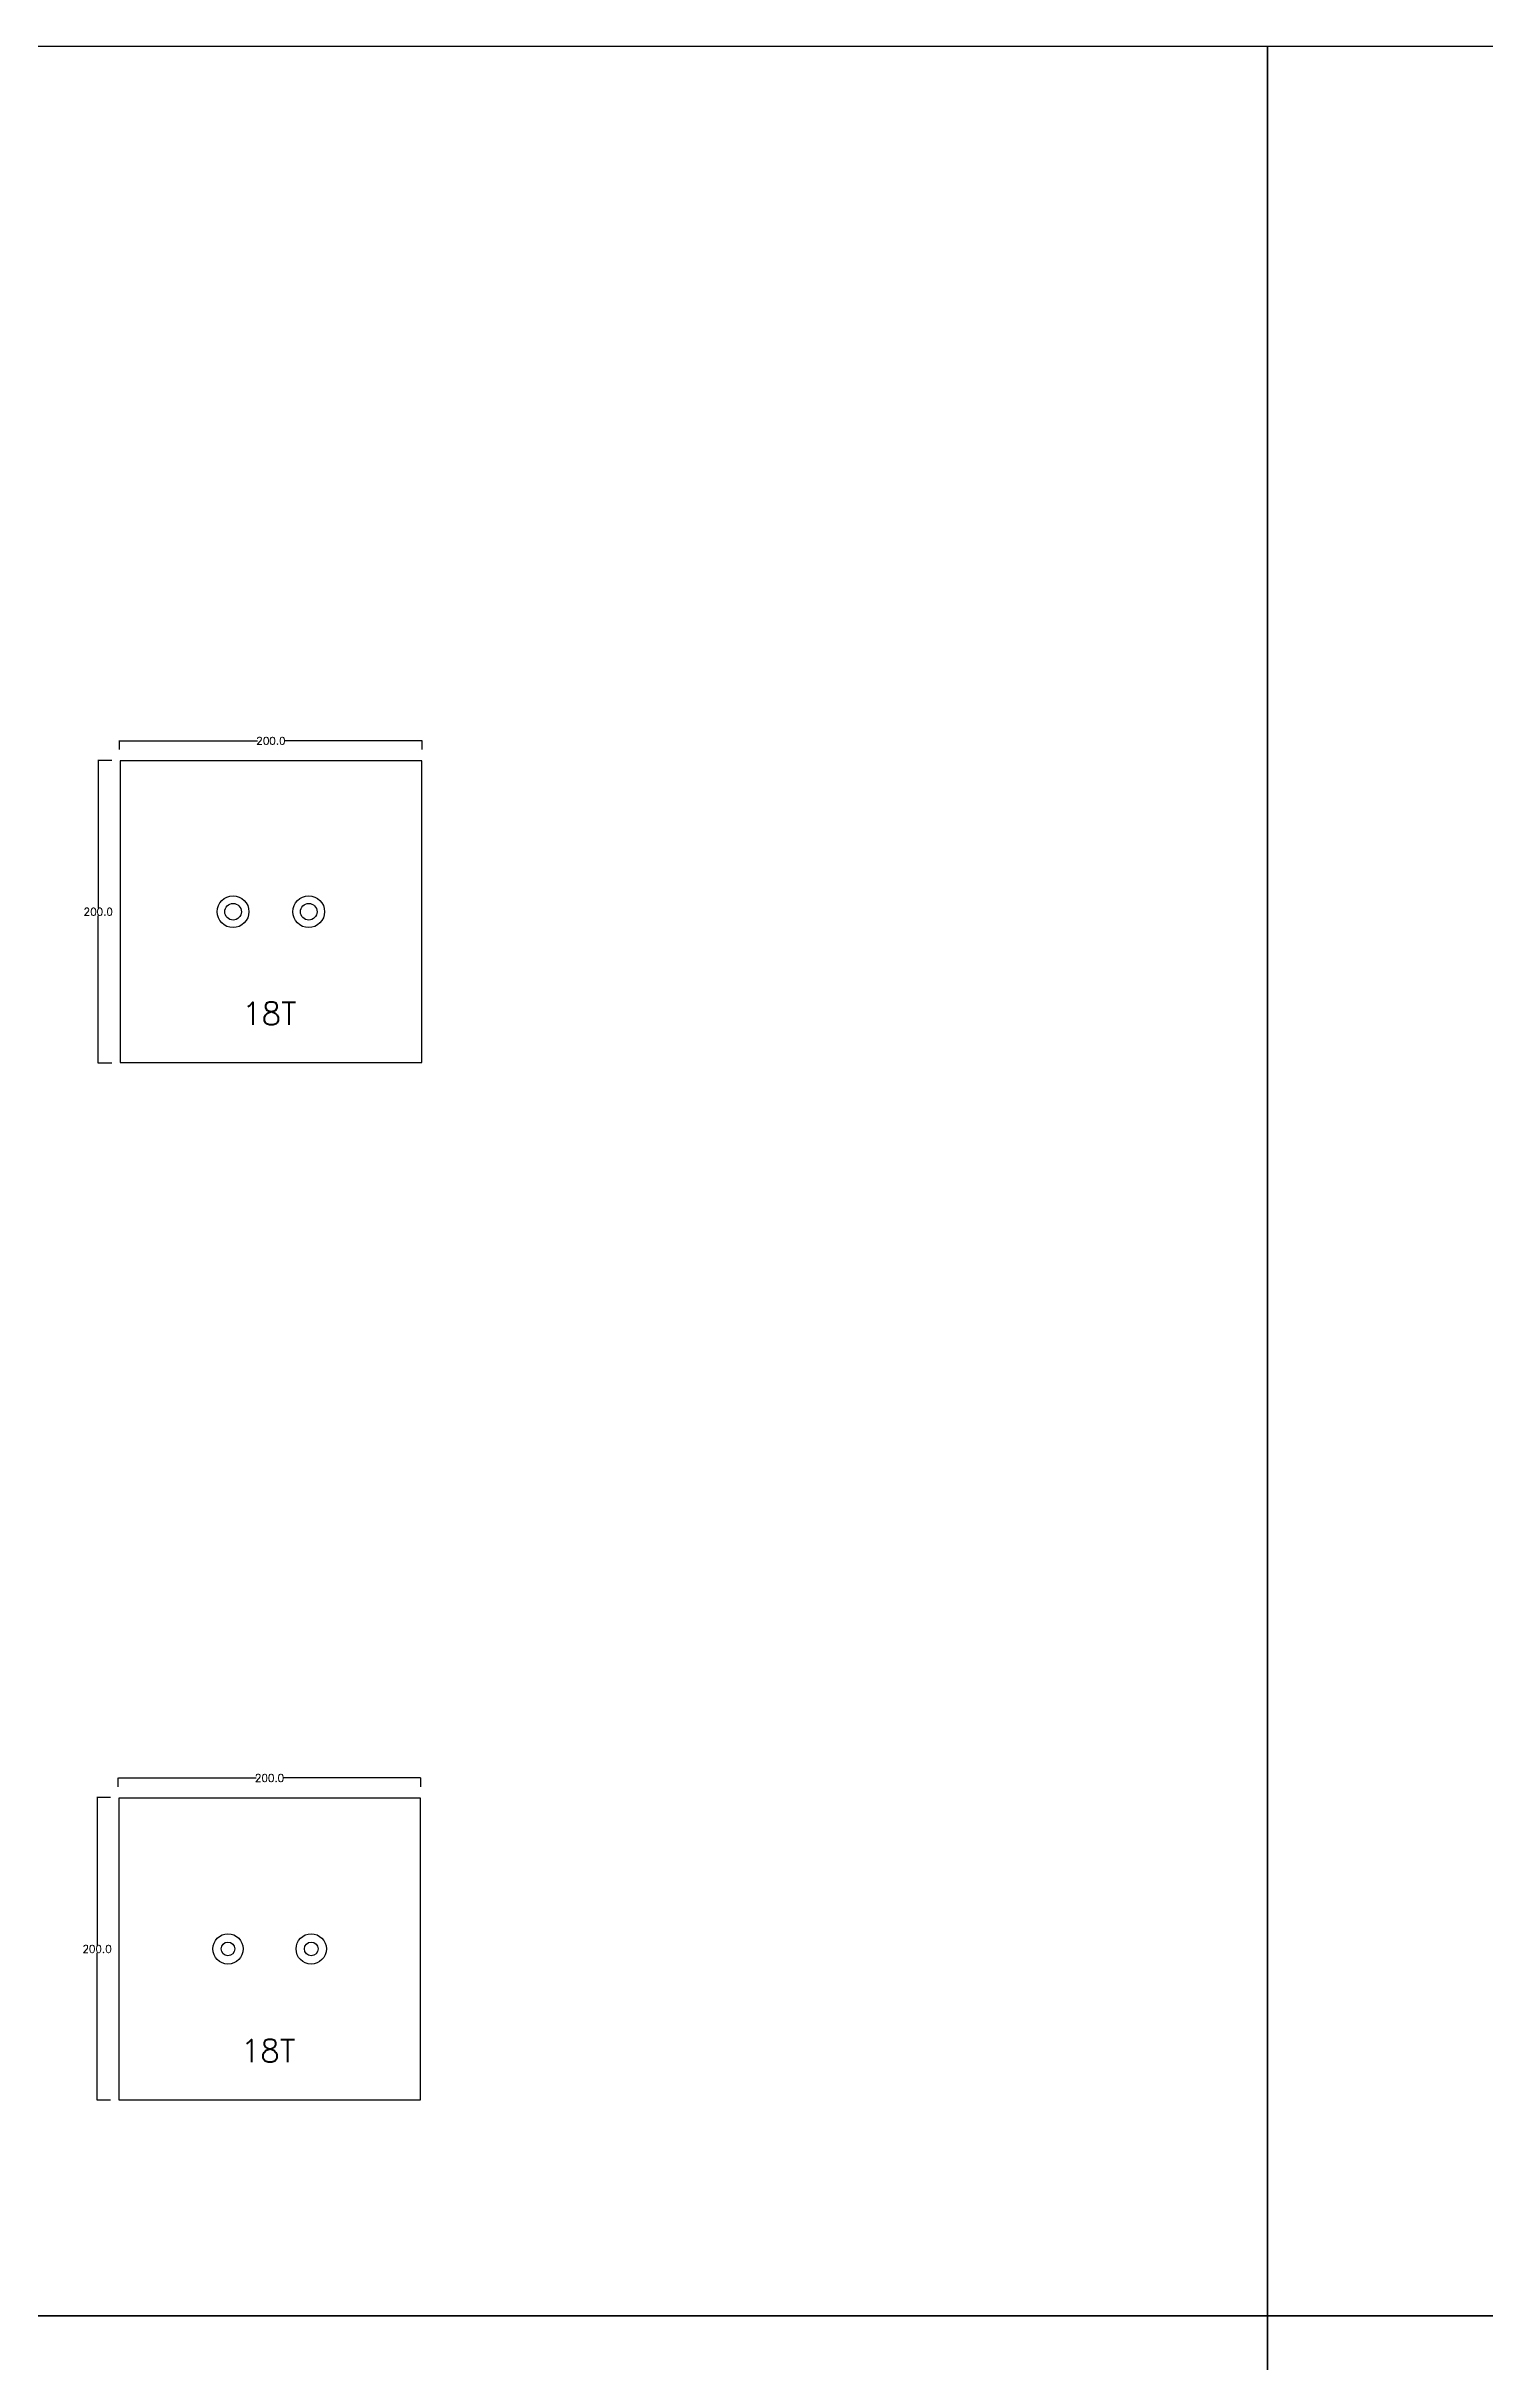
# Model space of a CAD drawing. Header units: millimetres. Extents: x 13291 to 28291, y 200 to 6643.
# Drawn here: x 15484 to 16435, y 4669 to 6200 of the extents above; entities that cross this region are included whole.
import ezdxf

# ---------------------------------------------------------------- set-up
doc = ezdxf.new("R2010")
doc.units = ezdxf.units.MM
for name, color, linetype in [('TEXT', 3, 'Continuous'), ('볼트 구멍', 7, 'Continuous'), ('치구', 7, 'Continuous'), ('치수', 7, 'Continuous')]:
    doc.layers.add(name, color=color, linetype=linetype)
doc.styles.get("Standard").update_dxf_attribs({"font": 'txt.shx', "bigfont": 'whgtxt.shx'})
doc.dimstyles.get("Standard").update_dxf_attribs({"dimtxt": 7, "dimasz": 0.18, "dimexe": 0.18, "dimexo": 0.0625, "dimgap": 0.09, "dimtad": 0, "dimtih": 1, "dimtoh": 1, "dimdec": 1, "dimzin": 0, "dimdsep": 46, "dimtxsty": 'Standard', "dimcen": 0.09, "dimadec": 0, "dimazin": 0, "dimtfac": 1, "dimtdec": 1, "dimtofl": 0, "dimtmove": 0, "dimatfit": 3, "dimfxl": 0, "dimtolj": 1, "dimtzin": 0, "dimarcsym": 0})

# ---------------------------------------------------------------- blocks, each defined once
blk = doc.blocks.new('*D510')
at = {"layer": 'Defpoints', "color": 0, "linetype": 'Continuous'}
for p in [(15731.9, 5055.2), (15531.9, 5049.3), (15731.9, 5049.3)]:
    blk.add_point(p, dxfattribs=at)
at = {"layer": '치수', "color": 0, "linetype": 'Continuous', "lineweight": -2}
for p, q in [((15531.9, 5049.4), (15531.9, 5055.4)), ((15532.1, 5055.2), (15623.1, 5055.2)), ((15731.7, 5055.2), (15640.7, 5055.2)), ((15731.9, 5049.4), (15731.9, 5055.4))]:
    blk.add_line(p, q, dxfattribs=at)
at = {"layer": '치수', "color": 0, "linetype": 'Continuous'}
for points in [[(15532.1, 5055.2), (15532.1, 5055.2), (15531.9, 5055.2)], [(15731.7, 5055.2), (15731.7, 5055.2), (15731.9, 5055.2)]]:
    blk.add_solid(points, dxfattribs=at)
at = {"layer": '치수', "color": 0, "linetype": 'Continuous', "insert": (15631.9, 5055.2), "char_height": 5, "attachment_point": 5}
blk.add_mtext('\\A1;200.0', dxfattribs=at)
blk = doc.blocks.new('*D518')
at = {"layer": 'Defpoints', "color": 0, "linetype": 'Continuous'}
for p in [(15526.8, 5042.2), (15517.9, 4842.2), (15526.8, 4842.2)]:
    blk.add_point(p, dxfattribs=at)
at = {"layer": '치수', "color": 0, "linetype": 'Continuous', "lineweight": -2}
for p, q in [((15526.7, 5042.2), (15517.7, 5042.2)), ((15517.9, 5042), (15517.9, 4944.8)), ((15517.9, 4842.4), (15517.9, 4939.6)), ((15526.7, 4842.2), (15517.7, 4842.2))]:
    blk.add_line(p, q, dxfattribs=at)
at = {"layer": '치수', "color": 0, "linetype": 'Continuous'}
for points in [[(15517.8, 5042), (15517.9, 5042), (15517.9, 5042.2)], [(15517.8, 4842.4), (15517.9, 4842.4), (15517.9, 4842.2)]]:
    blk.add_solid(points, dxfattribs=at)
at = {"layer": '치수', "color": 0, "linetype": 'Continuous', "insert": (15517.9, 4942.2), "char_height": 5, "attachment_point": 5}
blk.add_mtext('\\A1;200.0', dxfattribs=at)
blk = doc.blocks.new('*D546')
at = {"layer": 'Defpoints', "color": 0, "linetype": 'Continuous'}
for p in [(15527.6, 5727.7), (15518.7, 5527.7), (15527.6, 5527.7)]:
    blk.add_point(p, dxfattribs=at)
at = {"layer": '치수', "color": 0, "linetype": 'Continuous', "lineweight": -2}
for p, q in [((15527.6, 5727.7), (15518.5, 5727.7)), ((15518.7, 5727.5), (15518.7, 5630.3)), ((15518.7, 5527.9), (15518.7, 5625.1)), ((15527.6, 5527.7), (15518.5, 5527.7))]:
    blk.add_line(p, q, dxfattribs=at)
at = {"layer": '치수', "color": 0, "linetype": 'Continuous'}
for points in [[(15518.7, 5727.5), (15518.7, 5727.5), (15518.7, 5727.7)], [(15518.7, 5527.9), (15518.7, 5527.9), (15518.7, 5527.7)]]:
    blk.add_solid(points, dxfattribs=at)
at = {"layer": '치수', "color": 0, "linetype": 'Continuous', "insert": (15518.7, 5627.7), "char_height": 5, "attachment_point": 5}
blk.add_mtext('\\A1;200.0', dxfattribs=at)
blk = doc.blocks.new('*D541')
at = {"layer": 'Defpoints', "color": 0, "linetype": 'Continuous'}
for p in [(15732.8, 5740.7), (15532.8, 5734.8), (15732.8, 5734.8)]:
    blk.add_point(p, dxfattribs=at)
at = {"layer": '치수', "color": 0, "linetype": 'Continuous', "lineweight": -2}
for p, q in [((15532.8, 5734.9), (15532.8, 5740.9)), ((15532.9, 5740.7), (15623.9, 5740.7)), ((15732.6, 5740.7), (15641.6, 5740.7)), ((15732.8, 5734.9), (15732.8, 5740.9))]:
    blk.add_line(p, q, dxfattribs=at)
at = {"layer": '치수', "color": 0, "linetype": 'Continuous'}
for points in [[(15532.9, 5740.7), (15532.9, 5740.7), (15532.8, 5740.7)], [(15732.6, 5740.7), (15732.6, 5740.7), (15732.8, 5740.7)]]:
    blk.add_solid(points, dxfattribs=at)
at = {"layer": '치수', "color": 0, "linetype": 'Continuous', "insert": (15632.8, 5740.7), "char_height": 5, "attachment_point": 5}
blk.add_mtext('\\A1;200.0', dxfattribs=at)

msp = doc.modelspace()

# ---------------------------------------------------------------- linework, layer by layer
at = {"layer": 'TEXT', "color": 6}
for points in [[(13291.441, 4699.699), (13291.441, 6199.699), (16291.441, 6199.699), (16291.441, 4699.699)], [(16291.441, 4699.699), (16291.441, 6199.699), (19291.441, 6199.699), (19291.441, 4699.699)], [(13291.441, 3199.699), (13291.441, 4699.699), (16291.441, 4699.699), (16291.441, 3199.699)], [(16291.441, 3199.699), (16291.441, 4699.699), (19291.441, 4699.699), (19291.441, 3199.699)]]:
    msp.add_lwpolyline(points, close=True, dxfattribs=at)
at = {"layer": '볼트 구멍', "color": 6}
for centre, radius in [((15607.761, 5627.711), 10.5), ((15657.761, 5627.711), 10.5), ((15604.405, 4942.223), 10), ((15659.405, 4942.223), 10)]:
    msp.add_circle(centre, radius, dxfattribs=at)
at = {"layer": '볼트 구멍', "color": 3}
for centre, radius in [((15607.761, 5627.711), 5.5), ((15657.761, 5627.711), 5.5), ((15604.405, 4942.223), 4.5), ((15659.405, 4942.223), 4.5)]:
    msp.add_circle(centre, radius, dxfattribs=at)
at = {"layer": '치구'}
for points in [[(15533.111, 5727.361), (15533.111, 5528.061), (15732.411, 5528.061), (15732.411, 5727.361)], [(15532.255, 5041.873), (15532.255, 4842.573), (15731.555, 4842.573), (15731.555, 5041.873)]]:
    msp.add_lwpolyline(points, close=True, dxfattribs=at)

# ---------------------------------------------------------------- texts
at = {"layer": 'TEXT', "color": 1}
for p in [(15613.774, 5552.913), (15612.918, 4867.425)]:
    msp.add_text('18T', height=15, dxfattribs=at).set_placement(p)

# ---------------------------------------------------------------- dimensions: what is measured, and where the dimension line sits
at = {"layer": '치수', "color": 4, "linetype": 'Continuous'}
for base, p1, p2, picture, middle in [((15732.761, 5740.701), (15532.761, 5734.817), (15732.761, 5734.817), '*D541', (15632.761, 5740.701)), ((15731.905, 5055.214), (15531.905, 5049.33), (15731.905, 5049.33), '*D510', (15631.905, 5055.214))]:
    dim = msp.add_linear_dim(base=base, p1=p1, p2=p2, dimstyle='Standard', override={"dimtxt": 5}, dxfattribs=at)
    dim.commit()
    dim.dimension.update_dxf_attribs({"geometry": picture, "text_midpoint": middle})
for base, p1, p2, picture, middle in [((15518.715, 5527.711), (15527.62, 5727.711), (15527.62, 5527.711), '*D546', (15518.715, 5627.711)), ((15517.859, 4842.223), (15526.764, 5042.223), (15526.764, 4842.223), '*D518', (15517.859, 4942.223))]:
    dim = msp.add_linear_dim(base=base, p1=p1, p2=p2, angle=90, dimstyle='Standard', override={"dimtxt": 5}, dxfattribs=at)
    dim.commit()
    dim.dimension.update_dxf_attribs({"geometry": picture, "text_midpoint": middle})

doc.saveas('drawing.dxf')
